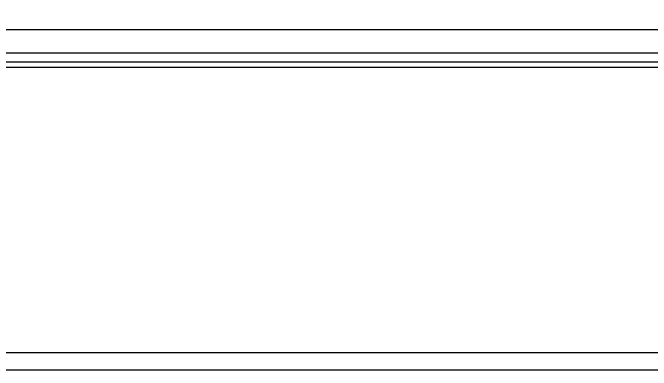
# Model space of a CAD drawing. Header units: millimetres. Extents: x 37984 to 70752, y 14140 to 37584.
# Drawn here: x 39264.9 to 39374.6, y 20709.4 to 20770.8 of the extents above; entities that cross this region are included whole.
import ezdxf

# ---------------------------------------------------------------- set-up
doc = ezdxf.new("R2010")
doc.units = ezdxf.units.MM
doc.set_wipeout_variables(frame=1)
doc.layers.add('000-PI-Oprema', color=30, linetype='Continuous', lineweight=5)
doc.layers.add('000-PI-ORMAR', color=2, linetype='Continuous')

# ---------------------------------------------------------------- blocks, each defined once
blk = doc.blocks.new('8606.000_back')
at = {"layer": '000-PI-ORMAR'}
for p, q in [((47618.27, 38579.67), (48185.77, 38579.67)), ((47618.27, 38575.67), (48185.77, 38575.67)), ((48198.03, 38573.17), (47606.03, 38573.17)), ((47618.27, 38574.17), (48185.77, 38574.17))]:
    blk.add_line(p, q, dxfattribs=at)
blk = doc.blocks.new('8606.000_montažna')
at = {"layer": '000-PI-ORMAR'}
for p, q in [((51138.39, 38452.42), (50727.39, 38452.42)), ((51138.39, 38449.42), (50727.39, 38449.42))]:
    blk.add_line(p, q, dxfattribs=at)
blk = doc.blocks.new('SE_krov_300mm')
at = {"layer": '000-PI-ORMAR'}
for p, q in [((-485, 6.5), (507, 6.5)), ((466.5, 0), (-466.5, 0))]:
    blk.add_line(p, q, dxfattribs=at)

msp = doc.modelspace()

# ---------------------------------------------------------------- block references
at = {"layer": '000-PI-Oprema'}
msp.add_blockref('8606.000_montažna', (-11729.461, -17740.014), dxfattribs=at)
at = {"layer": '000-PI-ORMAR'}
msp.add_blockref('8606.000_back', (-8698.583, -17811.766), dxfattribs=at)

# ---------------------------------------------------------------- next in the draw order: wipeouts: each hides what was drawn before it
msp.add_wipeout([(38505.42, 21054.904), (39497.42, 21054.904), (39497.42, 20767.904), (38505.42, 20767.904)]).dxf.layer = '000-PI-ORMAR'

# ---------------------------------------------------------------- next in the draw order: block references
msp.add_blockref('SE_krov_300mm', (38990.42, 20761.404))

doc.saveas('drawing.dxf')
